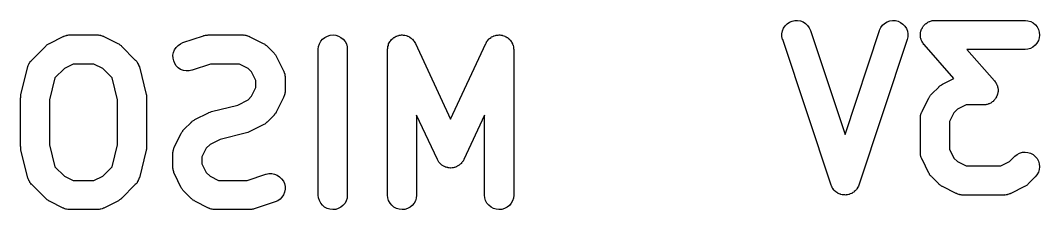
# Model space of a CAD drawing. Extents: x 100.5 to 168, y -113.9 to -51.5.
# Drawn here: x 139.17 to 142.674, y -52.201 to -51.551 of the extents above; entities that cross this region are included whole.
import ezdxf

# ---------------------------------------------------------------- set-up
doc = ezdxf.new("R2010")
doc.units = 0
doc.layers.add('BLACK', color=7, linetype='CONTINUOUS')

msp = doc.modelspace()

# ---------------------------------------------------------------- linework, layer by layer
at = {"layer": 'BLACK', "linetype": 'CONTINUOUS'}
for p, q in [((141.79, -51.5874), (141.794, -51.5784)), ((141.794, -51.5784), (141.799, -51.5702)), ((141.799, -51.5702), (141.806, -51.5631)), ((141.806, -51.5631), (141.814, -51.5576)), ((141.814, -51.5576), (141.823, -51.5536)), ((141.823, -51.5536), (141.832, -51.5515)), ((141.832, -51.5515), (141.842, -51.5513)), ((141.842, -51.5513), (141.852, -51.553)), ((141.852, -51.553), (141.861, -51.5565)), ((141.861, -51.5565), (141.869, -51.5618)), ((141.869, -51.5618), (141.876, -51.5685)), ((141.876, -51.5685), (141.882, -51.5765)), ((141.882, -51.5765), (141.886, -51.5854)), ((142.124, -51.5847), (142.128, -51.5759)), ((142.128, -51.5759), (142.134, -51.568)), ((142.134, -51.568), (142.141, -51.5613)), ((142.141, -51.5613), (142.15, -51.5562)), ((142.15, -51.5562), (142.159, -51.5528)), ((142.159, -51.5528), (142.168, -51.5513)), ((142.168, -51.5513), (142.178, -51.5516)), ((142.178, -51.5516), (142.188, -51.5539)), ((142.188, -51.5539), (142.196, -51.5579)), ((142.196, -51.5579), (142.204, -51.5636)), ((142.204, -51.5636), (142.211, -51.5707)), ((142.211, -51.5707), (142.216, -51.579)), ((142.269, -51.5803), (142.27, -51.5786)), ((142.27, -51.5786), (142.271, -51.576)), ((142.271, -51.576), (142.273, -51.5732)), ((142.273, -51.5732), (142.274, -51.5719)), ((142.274, -51.5719), (142.275, -51.5704)), ((142.275, -51.5704), (142.277, -51.5681)), ((142.277, -51.5681), (142.279, -51.5657)), ((142.279, -51.5657), (142.28, -51.5646)), ((142.28, -51.5646), (142.282, -51.5633)), ((142.282, -51.5633), (142.284, -51.5615)), ((142.284, -51.5615), (142.287, -51.5595)), ((142.287, -51.5595), (142.288, -51.5587)), ((142.288, -51.5587), (142.29, -51.5577)), ((142.29, -51.5577), (142.292, -51.5564)), ((142.292, -51.5564), (142.295, -51.555)), ((142.295, -51.555), (142.297, -51.5545)), ((142.297, -51.5545), (142.299, -51.5537)), ((142.299, -51.5537), (142.302, -51.553)), ((142.302, -51.553), (142.305, -51.5521)), ((142.305, -51.5521), (142.306, -51.552)), ((142.306, -51.552), (142.308, -51.5516)), ((142.308, -51.5516), (142.311, -51.5515)), ((142.311, -51.5515), (142.314, -51.5512)), ((142.314, -51.5512), (142.624, -51.5512)), ((142.624, -51.5512), (142.625, -51.5512)), ((142.625, -51.5512), (142.634, -51.5523)), ((142.634, -51.5523), (142.644, -51.5552)), ((142.644, -51.5552), (142.652, -51.5599)), ((142.652, -51.5599), (142.66, -51.5662)), ((142.66, -51.5662), (142.666, -51.5738)), ((142.666, -51.5738), (142.67, -51.5825)), ((139.27, -51.6303), (139.317, -51.6065)), ((139.317, -51.6065), (139.318, -51.6062)), ((139.318, -51.6062), (139.319, -51.6057)), ((139.319, -51.6057), (139.32, -51.605)), ((139.32, -51.605), (139.324, -51.604)), ((139.324, -51.604), (139.327, -51.6028)), ((139.327, -51.6028), (139.328, -51.6026)), ((139.328, -51.6026), (139.33, -51.6021)), ((139.33, -51.6021), (139.333, -51.6018)), ((139.333, -51.6018), (139.337, -51.6013)), ((139.337, -51.6013), (139.338, -51.6013)), ((139.338, -51.6013), (139.34, -51.6012)), ((139.34, -51.6012), (139.435, -51.6012)), ((139.435, -51.6012), (139.437, -51.6014)), ((139.435, -51.6012), (139.435, -51.6012)), ((139.437, -51.6014), (139.438, -51.6013)), ((139.438, -51.6013), (139.442, -51.6019)), ((139.442, -51.6019), (139.445, -51.6023)), ((139.445, -51.6023), (139.447, -51.6027)), ((139.447, -51.6027), (139.448, -51.603)), ((139.448, -51.603), (139.451, -51.6042)), ((139.451, -51.6042), (139.454, -51.6052)), ((139.454, -51.6052), (139.456, -51.6059)), ((139.456, -51.6059), (139.457, -51.6065)), ((139.457, -51.6065), (139.505, -51.6303)), ((139.728, -51.6276), (139.8, -51.6038)), ((139.8, -51.6038), (139.801, -51.6035)), ((139.801, -51.6035), (139.803, -51.603)), ((139.803, -51.603), (139.806, -51.6021)), ((139.806, -51.6021), (139.808, -51.6019)), ((139.808, -51.6019), (139.81, -51.6015)), ((139.81, -51.6015), (139.813, -51.6015)), ((139.813, -51.6015), (139.816, -51.6012)), ((139.816, -51.6012), (139.935, -51.6012)), ((139.935, -51.6012), (139.937, -51.6014)), ((139.935, -51.6012), (139.935, -51.6012)), ((139.937, -51.6014), (139.938, -51.6013)), ((139.938, -51.6013), (139.942, -51.6019)), ((139.942, -51.6019), (139.945, -51.6023)), ((139.945, -51.6023), (139.947, -51.6027)), ((139.947, -51.6027), (139.948, -51.603)), ((139.948, -51.603), (139.951, -51.6042)), ((139.951, -51.6042), (139.954, -51.6052)), ((139.954, -51.6052), (139.956, -51.6059)), ((139.956, -51.6059), (139.957, -51.6065)), ((139.957, -51.6065), (140.005, -51.6303)), ((140.209, -51.6155), (140.217, -51.6094)), ((140.217, -51.6094), (140.226, -51.6048)), ((140.226, -51.6048), (140.235, -51.6021)), ((140.235, -51.6021), (140.245, -51.6012)), ((140.245, -51.6012), (140.254, -51.6022)), ((140.254, -51.6022), (140.264, -51.6051)), ((140.264, -51.6051), (140.272, -51.6097)), ((140.272, -51.6097), (140.28, -51.616)), ((140.447, -51.6155), (140.45, -51.6131)), ((140.45, -51.6131), (140.453, -51.6106)), ((140.453, -51.6106), (140.454, -51.6101)), ((140.454, -51.6101), (140.455, -51.6094)), ((140.455, -51.6094), (140.458, -51.6076)), ((140.458, -51.6076), (140.462, -51.6057)), ((140.462, -51.6057), (140.463, -51.6054)), ((140.463, -51.6054), (140.464, -51.6048)), ((140.464, -51.6048), (140.467, -51.6038)), ((140.467, -51.6038), (140.471, -51.6026)), ((140.471, -51.6026), (140.472, -51.6024)), ((140.472, -51.6024), (140.473, -51.6021)), ((140.473, -51.6021), (140.477, -51.6017)), ((140.477, -51.6017), (140.48, -51.6012)), ((140.48, -51.6012), (140.482, -51.6013)), ((140.482, -51.6013), (140.483, -51.6012)), ((140.483, -51.6012), (140.486, -51.6016)), ((140.486, -51.6016), (140.49, -51.6018)), ((140.49, -51.6018), (140.491, -51.6021)), ((140.491, -51.6021), (140.492, -51.6022)), ((140.492, -51.6022), (140.496, -51.6033)), ((140.496, -51.6033), (140.5, -51.6043)), ((140.5, -51.6043), (140.501, -51.6048)), ((140.501, -51.6048), (140.502, -51.6051)), ((140.502, -51.6051), (140.505, -51.6069)), ((140.505, -51.6069), (140.508, -51.6085)), ((140.508, -51.6085), (140.509, -51.6092)), ((140.509, -51.6092), (140.51, -51.6097)), ((140.51, -51.6097), (140.513, -51.6121)), ((140.513, -51.6121), (140.516, -51.6144)), ((140.782, -51.6139), (140.785, -51.6117)), ((140.782, -51.6148), (140.782, -51.6139)), ((140.785, -51.6117), (140.788, -51.6094)), ((140.788, -51.6094), (140.789, -51.6088)), ((140.789, -51.6088), (140.79, -51.6081)), ((140.79, -51.6081), (140.794, -51.6066)), ((140.794, -51.6066), (140.797, -51.6048)), ((140.797, -51.6048), (140.798, -51.6045)), ((140.798, -51.6045), (140.799, -51.604)), ((140.799, -51.604), (140.803, -51.6031)), ((140.803, -51.6031), (140.806, -51.6021)), ((140.806, -51.6021), (140.807, -51.602)), ((140.807, -51.602), (140.809, -51.6017)), ((140.809, -51.6017), (140.812, -51.6015)), ((140.812, -51.6015), (140.816, -51.6012)), ((140.816, -51.6012), (140.817, -51.6013)), ((140.817, -51.6013), (140.818, -51.6013)), ((140.818, -51.6013), (140.822, -51.6018)), ((140.822, -51.6018), (140.826, -51.6022)), ((140.826, -51.6022), (140.827, -51.6026)), ((140.827, -51.6026), (140.828, -51.6027)), ((140.828, -51.6027), (140.832, -51.604)), ((140.832, -51.604), (140.835, -51.6051)), ((140.835, -51.6051), (140.836, -51.6056)), ((140.836, -51.6056), (140.837, -51.606)), ((140.837, -51.606), (140.84, -51.608)), ((140.84, -51.608), (140.844, -51.6097)), ((140.844, -51.6097), (140.845, -51.6105)), ((140.845, -51.6105), (140.846, -51.6111)), ((140.846, -51.6111), (140.848, -51.6136)), ((140.848, -51.6136), (140.851, -51.616)), ((141.788, -51.597), (141.79, -51.5874)), ((141.788, -51.6068), (141.788, -51.597)), ((141.79, -51.6163), (141.788, -51.6068)), ((141.886, -51.5854), (142.005, -51.9431)), ((142.005, -51.9431), (142.124, -51.5854)), ((142.124, -51.5854), (142.124, -51.5847)), ((142.216, -51.579), (142.22, -51.5881)), ((142.221, -51.6075), (142.219, -51.617)), ((142.22, -51.5881), (142.221, -51.5977)), ((142.221, -51.5977), (142.221, -51.6075)), ((142.264, -51.5973), (142.265, -51.5942)), ((142.264, -51.5991), (142.264, -51.5973)), ((142.264, -51.6008), (142.264, -51.5991)), ((142.265, -51.604), (142.264, -51.6008)), ((142.265, -51.5911), (142.266, -51.5895)), ((142.265, -51.5942), (142.265, -51.5911)), ((142.265, -51.6071), (142.265, -51.604)), ((142.265, -51.6088), (142.265, -51.6071)), ((142.265, -51.6106), (142.265, -51.6088)), ((142.266, -51.6136), (142.265, -51.6106)), ((142.266, -51.5877), (142.267, -51.5848)), ((142.266, -51.5895), (142.266, -51.5877)), ((142.267, -51.6166), (142.266, -51.6136)), ((142.267, -51.5848), (142.268, -51.5818)), ((142.268, -51.5818), (142.269, -51.5803)), ((142.67, -51.5825), (142.673, -51.5918)), ((142.673, -51.6112), (142.67, -51.6206)), ((142.673, -51.5918), (142.674, -51.6015)), ((142.674, -51.6015), (142.673, -51.6112)), ((139.209, -51.6873), (139.257, -51.6396)), ((139.257, -51.6392), (139.259, -51.6374)), ((139.257, -51.6396), (139.257, -51.6392)), ((139.259, -51.6374), (139.261, -51.6355)), ((139.261, -51.6355), (139.263, -51.6344)), ((139.263, -51.6344), (139.265, -51.6331)), ((139.265, -51.6331), (139.267, -51.6318)), ((139.267, -51.6318), (139.27, -51.6303)), ((139.505, -51.6303), (139.505, -51.6306)), ((139.505, -51.6306), (139.508, -51.6321)), ((139.508, -51.6321), (139.51, -51.6334)), ((139.51, -51.6334), (139.512, -51.6348)), ((139.512, -51.6348), (139.514, -51.6359)), ((139.514, -51.6359), (139.516, -51.6379)), ((139.516, -51.6379), (139.518, -51.6396)), ((139.518, -51.6396), (139.565, -51.6873)), ((139.7, -51.6525), (139.705, -51.6442)), ((139.705, -51.6442), (139.712, -51.6372)), ((139.712, -51.6372), (139.72, -51.6315)), ((139.72, -51.6315), (139.728, -51.6276)), ((140.005, -51.6303), (140.005, -51.6306)), ((140.005, -51.6306), (140.008, -51.6321)), ((140.008, -51.6321), (140.01, -51.6334)), ((140.01, -51.6334), (140.012, -51.6348)), ((140.012, -51.6348), (140.014, -51.6359)), ((140.014, -51.6359), (140.016, -51.6379)), ((140.016, -51.6379), (140.018, -51.6396)), ((140.018, -51.6396), (140.042, -51.6635)), ((140.194, -51.6505), (140.195, -51.6408)), ((140.195, -51.6408), (140.198, -51.6315)), ((140.198, -51.6315), (140.203, -51.6229)), ((140.203, -51.6229), (140.209, -51.6155)), ((140.28, -51.616), (140.286, -51.6235)), ((140.286, -51.6235), (140.291, -51.6321)), ((140.291, -51.6321), (140.293, -51.6415)), ((140.293, -51.6415), (140.294, -51.6512)), ((140.432, -51.6505), (140.433, -51.6468)), ((140.433, -51.6408), (140.435, -51.6372)), ((140.433, -51.6419), (140.433, -51.6408)), ((140.433, -51.643), (140.433, -51.6419)), ((140.433, -51.6468), (140.433, -51.643)), ((140.435, -51.6372), (140.436, -51.6336)), ((140.436, -51.6315), (140.438, -51.6282)), ((140.436, -51.6326), (140.436, -51.6315)), ((140.436, -51.6336), (140.436, -51.6326)), ((140.438, -51.6282), (140.44, -51.6249)), ((140.44, -51.6249), (140.441, -51.6239)), ((140.441, -51.6229), (140.444, -51.6201)), ((140.441, -51.6239), (140.441, -51.6229)), ((140.444, -51.6201), (140.446, -51.6171)), ((140.446, -51.6171), (140.447, -51.6163)), ((140.447, -51.6163), (140.447, -51.6155)), ((140.516, -51.6144), (140.517, -51.6152)), ((140.517, -51.6152), (140.518, -51.616)), ((140.518, -51.616), (140.52, -51.6189)), ((140.52, -51.6189), (140.523, -51.6216)), ((140.523, -51.6216), (140.523, -51.6226)), ((140.523, -51.6226), (140.524, -51.6235)), ((140.524, -51.6235), (140.526, -51.6268)), ((140.526, -51.6268), (140.528, -51.63)), ((140.528, -51.63), (140.649, -51.8901)), ((140.649, -51.8901), (140.77, -51.63)), ((140.77, -51.63), (140.771, -51.6294)), ((140.771, -51.6294), (140.773, -51.6262)), ((140.773, -51.6262), (140.774, -51.6229)), ((140.774, -51.6229), (140.775, -51.6221)), ((140.775, -51.6221), (140.776, -51.6211)), ((140.776, -51.6211), (140.778, -51.6183)), ((140.778, -51.6183), (140.781, -51.6155)), ((140.781, -51.6155), (140.782, -51.6148)), ((140.851, -51.616), (140.852, -51.6168)), ((140.852, -51.6168), (140.853, -51.6176)), ((140.853, -51.6176), (140.855, -51.6206)), ((140.855, -51.6206), (140.857, -51.6235)), ((140.857, -51.6235), (140.858, -51.6245)), ((140.858, -51.6245), (140.859, -51.6255)), ((140.859, -51.6255), (140.86, -51.6288)), ((140.86, -51.6288), (140.862, -51.6321)), ((140.862, -51.6321), (140.862, -51.6332)), ((140.862, -51.6332), (140.863, -51.6343)), ((140.863, -51.6343), (140.864, -51.6379)), ((140.864, -51.6379), (140.865, -51.6415)), ((140.865, -51.6415), (140.865, -51.6426)), ((140.865, -51.6426), (140.865, -51.6437)), ((140.865, -51.6437), (140.865, -51.6475)), ((140.865, -51.6475), (140.866, -51.6512)), ((141.791, -51.617), (141.79, -51.6163)), ((141.957, -52.117), (141.791, -51.617)), ((142.219, -51.617), (142.052, -52.117)), ((142.267, -51.6182), (142.267, -51.6166)), ((142.268, -51.6199), (142.267, -51.6182)), ((142.269, -51.6227), (142.268, -51.6199)), ((142.271, -51.6256), (142.269, -51.6227)), ((142.272, -51.627), (142.271, -51.6256)), ((142.272, -51.6286), (142.272, -51.627)), ((142.274, -51.631), (142.272, -51.6286)), ((142.276, -51.6336), (142.274, -51.631)), ((142.277, -51.6341), (142.276, -51.6336)), ((142.379, -51.751), (142.277, -51.6341)), ((142.643, -51.6474), (142.634, -51.6502)), ((142.651, -51.6428), (142.643, -51.6474)), ((142.659, -51.6367), (142.651, -51.6428)), ((142.665, -51.6291), (142.659, -51.6367)), ((142.67, -51.6206), (142.665, -51.6291)), ((139.694, -51.6712), (139.696, -51.6616)), ((139.695, -51.681), (139.694, -51.6712)), ((139.697, -51.6905), (139.695, -51.681)), ((139.696, -51.6616), (139.7, -51.6525)), ((140.042, -51.6635), (140.042, -51.6639)), ((140.042, -51.6639), (140.044, -51.6661)), ((140.044, -51.6661), (140.046, -51.6682)), ((140.046, -51.6682), (140.047, -51.67)), ((140.047, -51.67), (140.048, -51.6716)), ((140.048, -51.6716), (140.049, -51.6741)), ((140.049, -51.6741), (140.051, -51.6764)), ((140.051, -51.6764), (140.075, -51.7241)), ((140.194, -51.6512), (140.194, -51.6505)), ((140.194, -52.1512), (140.194, -51.6512)), ((140.294, -51.6512), (140.294, -52.1512)), ((140.432, -51.6512), (140.432, -51.6505)), ((140.432, -52.1512), (140.432, -51.6512)), ((140.866, -51.6512), (140.866, -52.1512)), ((142.624, -51.6512), (142.424, -51.6512)), ((142.424, -51.6512), (142.519, -51.7587)), ((142.634, -51.6502), (142.624, -51.6512)), ((139.172, -51.8057), (139.196, -51.7105)), ((139.196, -51.7098), (139.197, -51.7067)), ((139.196, -51.7105), (139.196, -51.7098)), ((139.197, -51.7067), (139.198, -51.7034)), ((139.198, -51.7034), (139.199, -51.7021)), ((139.199, -51.7007), (139.201, -51.6978)), ((139.199, -51.7021), (139.199, -51.7007)), ((139.201, -51.6978), (139.203, -51.6948)), ((139.203, -51.6948), (139.204, -51.6936)), ((139.204, -51.6924), (139.207, -51.6899)), ((139.204, -51.6936), (139.204, -51.6924)), ((139.207, -51.6899), (139.209, -51.6873)), ((139.322, -51.7161), (139.289, -51.7482)), ((139.351, -51.7012), (139.322, -51.7161)), ((139.423, -51.7012), (139.351, -51.7012)), ((139.453, -51.7161), (139.423, -51.7012)), ((139.485, -51.7482), (139.453, -51.7161)), ((139.565, -51.6873), (139.566, -51.6878)), ((139.566, -51.6878), (139.568, -51.6904)), ((139.568, -51.6904), (139.57, -51.6929)), ((139.57, -51.6929), (139.571, -51.6942)), ((139.571, -51.6942), (139.572, -51.6954)), ((139.572, -51.6954), (139.573, -51.6984)), ((139.573, -51.6984), (139.575, -51.7013)), ((139.575, -51.7013), (139.576, -51.7027)), ((139.576, -51.7027), (139.576, -51.704)), ((139.576, -51.704), (139.577, -51.7073)), ((139.577, -51.7073), (139.579, -51.7105)), ((139.579, -51.7105), (139.602, -51.8057)), ((139.701, -51.6994), (139.697, -51.6905)), ((139.706, -51.7074), (139.701, -51.6994)), ((139.713, -51.7142), (139.706, -51.7074)), ((139.721, -51.7195), (139.713, -51.7142)), ((139.824, -51.7012), (139.76, -51.7224)), ((139.923, -51.7012), (139.824, -51.7012)), ((139.953, -51.7161), (139.923, -51.7012)), ((139.965, -51.7284), (139.953, -51.7161)), ((139.289, -51.7482), (139.27, -51.824)), ((139.504, -51.824), (139.485, -51.7482)), ((139.731, -51.7231), (139.721, -51.7195)), ((139.74, -51.7248), (139.731, -51.7231)), ((139.75, -51.7247), (139.74, -51.7248)), ((139.759, -51.7226), (139.75, -51.7247)), ((139.76, -51.7224), (139.759, -51.7226)), ((139.98, -51.7582), (139.965, -51.7284)), ((140.075, -51.7241), (140.075, -51.7247)), ((140.075, -51.7247), (140.076, -51.7261)), ((140.076, -51.7261), (140.076, -51.7274)), ((140.076, -51.7274), (140.077, -51.7306)), ((140.077, -51.7306), (140.078, -51.7339)), ((140.078, -51.7339), (140.079, -51.7353)), ((140.079, -51.7353), (140.079, -51.7367)), ((140.079, -51.7367), (140.079, -51.7401)), ((140.079, -51.7401), (140.08, -51.7435)), ((140.08, -51.7435), (140.08, -51.745)), ((140.08, -51.745), (140.08, -51.7464)), ((140.08, -51.7464), (140.08, -51.794)), ((142.34, -51.7708), (142.379, -51.751)), ((139.965, -51.812), (139.98, -51.7822)), ((139.98, -51.7822), (139.98, -51.7582)), ((142.303, -51.8039), (142.327, -51.7801)), ((142.327, -51.7796), (142.329, -51.7779)), ((142.327, -51.7801), (142.327, -51.7796)), ((142.329, -51.7779), (142.331, -51.7759)), ((142.331, -51.7759), (142.333, -51.7748)), ((142.333, -51.7748), (142.335, -51.7735)), ((142.335, -51.7735), (142.337, -51.7722)), ((142.337, -51.7722), (142.34, -51.7708)), ((142.519, -51.7587), (142.519, -51.7593)), ((142.519, -51.7593), (142.521, -51.7618)), ((142.521, -51.7618), (142.523, -51.7643)), ((142.523, -51.7643), (142.524, -51.7658)), ((142.524, -51.7658), (142.525, -51.7673)), ((142.525, -51.7673), (142.526, -51.7702)), ((142.526, -51.7702), (142.527, -51.7729)), ((142.527, -51.7729), (142.528, -51.7746)), ((142.528, -51.7746), (142.529, -51.7762)), ((142.529, -51.7762), (142.529, -51.7793)), ((142.529, -51.7793), (142.53, -51.7823)), ((142.53, -51.7823), (142.53, -51.784)), ((142.53, -51.784), (142.531, -51.7858)), ((142.531, -51.7858), (142.531, -51.7889)), ((142.531, -51.7889), (142.531, -51.792)), ((139.17, -51.8172), (139.171, -51.8163)), ((139.17, -51.8179), (139.17, -51.8172)), ((139.17, -51.9845), (139.17, -51.8179)), ((139.171, -51.8114), (139.172, -51.8075)), ((139.171, -51.8154), (139.171, -51.8114)), ((139.171, -51.8163), (139.171, -51.8154)), ((139.172, -51.8066), (139.172, -51.8057)), ((139.172, -51.8075), (139.172, -51.8066)), ((139.27, -51.824), (139.27, -51.9784)), ((139.504, -51.9784), (139.504, -51.824)), ((139.602, -51.8057), (139.602, -51.8064)), ((139.602, -51.8064), (139.603, -51.8073)), ((139.603, -51.8073), (139.603, -51.8081)), ((139.603, -51.8081), (139.603, -51.8121)), ((139.603, -51.8121), (139.604, -51.8161)), ((139.604, -51.8161), (139.604, -51.817)), ((139.604, -51.817), (139.604, -51.8179)), ((139.604, -51.8179), (139.604, -51.9845)), ((139.953, -51.8244), (139.965, -51.812)), ((140.075, -51.8164), (140.051, -51.864)), ((140.076, -51.8137), (140.075, -51.815)), ((140.075, -51.815), (140.075, -51.8164)), ((140.077, -51.8105), (140.076, -51.8137)), ((140.078, -51.8073), (140.077, -51.8105)), ((140.079, -51.8044), (140.078, -51.8058)), ((140.078, -51.8058), (140.078, -51.8073)), ((140.08, -51.7977), (140.079, -51.8011)), ((140.079, -51.8011), (140.079, -51.8044)), ((140.08, -51.794), (140.08, -51.7947)), ((140.08, -51.7947), (140.08, -51.7962)), ((140.08, -51.7962), (140.08, -51.7977)), ((142.27, -51.8645), (142.293, -51.8169)), ((142.293, -51.8169), (142.294, -51.8163)), ((142.294, -51.8163), (142.295, -51.814)), ((142.295, -51.814), (142.297, -51.8115)), ((142.297, -51.8115), (142.298, -51.8099)), ((142.298, -51.8099), (142.299, -51.8081)), ((142.299, -51.8081), (142.301, -51.8061)), ((142.301, -51.8061), (142.303, -51.8039)), ((142.52, -51.8225), (142.518, -51.8247)), ((142.521, -51.821), (142.52, -51.8225)), ((142.522, -51.8196), (142.521, -51.821)), ((142.524, -51.8169), (142.522, -51.8196)), ((142.526, -51.8142), (142.524, -51.8169)), ((142.527, -51.811), (142.526, -51.8126)), ((142.526, -51.8126), (142.526, -51.8142)), ((142.528, -51.808), (142.527, -51.811)), ((142.529, -51.8051), (142.528, -51.808)), ((142.53, -51.8017), (142.529, -51.8034)), ((142.529, -51.8034), (142.529, -51.8051)), ((142.531, -51.7955), (142.53, -51.7986)), ((142.53, -51.7986), (142.53, -51.8017)), ((142.531, -51.792), (142.531, -51.7938)), ((142.531, -51.7938), (142.531, -51.7955)), ((139.827, -51.8646), (139.917, -51.8421)), ((139.917, -51.8421), (139.953, -51.8244)), ((142.392, -51.8566), (142.379, -51.8689)), ((142.421, -51.8417), (142.392, -51.8566)), ((142.481, -51.8417), (142.421, -51.8417)), ((142.484, -51.8414), (142.481, -51.8417)), ((142.487, -51.8413), (142.484, -51.8414)), ((142.489, -51.8409), (142.487, -51.8413)), ((142.491, -51.8407), (142.489, -51.8409)), ((142.494, -51.8398), (142.491, -51.8407)), ((142.497, -51.8391), (142.494, -51.8398)), ((142.498, -51.8384), (142.497, -51.8391)), ((142.5, -51.8379), (142.498, -51.8384)), ((142.503, -51.8364), (142.5, -51.8379)), ((142.506, -51.8351), (142.503, -51.8364)), ((142.507, -51.8341), (142.506, -51.8351)), ((142.509, -51.8333), (142.507, -51.8341)), ((142.511, -51.8313), (142.509, -51.8333)), ((142.514, -51.8295), (142.511, -51.8313)), ((142.515, -51.8283), (142.514, -51.8295)), ((142.516, -51.8271), (142.515, -51.8283)), ((142.518, -51.8247), (142.516, -51.8271)), ((139.765, -51.895), (139.767, -51.8937)), ((139.767, -51.8937), (139.77, -51.8922)), ((139.77, -51.8922), (139.817, -51.8684)), ((139.817, -51.8684), (139.818, -51.8681)), ((139.818, -51.8679), (139.823, -51.8663)), ((139.818, -51.868), (139.818, -51.8679)), ((139.818, -51.8681), (139.818, -51.868)), ((139.823, -51.8663), (139.827, -51.8647)), ((139.827, -51.8647), (139.827, -51.8646)), ((139.827, -51.8647), (139.827, -51.8647)), ((140.042, -51.877), (140.018, -51.9008)), ((140.043, -51.8748), (140.042, -51.877)), ((140.045, -51.8728), (140.043, -51.8748)), ((140.046, -51.8711), (140.045, -51.8728)), ((140.048, -51.8695), (140.046, -51.8711)), ((140.049, -51.867), (140.048, -51.8695)), ((140.051, -51.8646), (140.049, -51.867)), ((140.051, -51.864), (140.051, -51.8646)), ((140.604, -52.0295), (140.532, -51.8766)), ((140.532, -51.8766), (140.532, -52.1512)), ((140.766, -51.8766), (140.694, -52.0295)), ((140.766, -52.1512), (140.766, -51.8766)), ((142.264, -51.8833), (142.265, -51.8799)), ((142.264, -51.8847), (142.264, -51.8833)), ((142.264, -51.8862), (142.264, -51.8847)), ((142.264, -51.8869), (142.264, -51.8862)), ((142.264, -52.006), (142.264, -51.8869)), ((142.265, -51.8765), (142.266, -51.8751)), ((142.265, -51.8799), (142.265, -51.8765)), ((142.266, -51.8737), (142.267, -51.8705)), ((142.266, -51.8751), (142.266, -51.8737)), ((142.267, -51.8705), (142.268, -51.8672)), ((142.268, -51.8672), (142.269, -51.8659)), ((142.269, -51.8659), (142.27, -51.8645)), ((142.379, -51.8689), (142.364, -51.8987)), ((139.729, -51.9295), (139.731, -51.9275)), ((139.731, -51.9275), (139.733, -51.9254)), ((139.733, -51.9254), (139.757, -51.9015)), ((139.757, -51.9011), (139.759, -51.8993)), ((139.757, -51.9015), (139.757, -51.9011)), ((139.759, -51.8993), (139.761, -51.8974)), ((139.761, -51.8974), (139.763, -51.8963)), ((139.763, -51.8963), (139.765, -51.895)), ((140.005, -51.9102), (139.957, -51.934)), ((140.007, -51.9087), (140.005, -51.9102)), ((140.01, -51.9074), (140.007, -51.9087)), ((140.011, -51.9061), (140.01, -51.9074)), ((140.013, -51.905), (140.011, -51.9061)), ((140.015, -51.9031), (140.013, -51.905)), ((140.017, -51.9013), (140.015, -51.9031)), ((140.018, -51.9008), (140.017, -51.9013)), ((142.364, -51.8987), (142.364, -51.9941)), ((139.7, -51.986), (139.723, -51.9384)), ((139.723, -51.9384), (139.724, -51.9377)), ((139.724, -51.9377), (139.725, -51.9354)), ((139.725, -51.9354), (139.727, -51.9329)), ((139.727, -51.9329), (139.728, -51.9313)), ((139.728, -51.9313), (139.729, -51.9295)), ((139.857, -51.9603), (139.822, -51.978)), ((139.947, -51.9378), (139.857, -51.9603)), ((139.952, -51.9361), (139.947, -51.9377)), ((139.947, -51.9377), (139.947, -51.9377)), ((139.947, -51.9377), (139.947, -51.9378)), ((139.956, -51.9345), (139.952, -51.9361)), ((139.957, -51.934), (139.956, -51.9343)), ((139.956, -51.9343), (139.956, -51.9344)), ((139.956, -51.9344), (139.956, -51.9345)), ((139.171, -51.9854), (139.17, -51.9845)), ((139.171, -51.9863), (139.171, -51.9854)), ((139.171, -51.9902), (139.171, -51.9863)), ((139.171, -51.9942), (139.171, -51.9902)), ((139.172, -51.9951), (139.171, -51.9942)), ((139.172, -51.996), (139.172, -51.9951)), ((139.172, -51.9966), (139.172, -51.996)), ((139.196, -52.0919), (139.172, -51.9966)), ((139.27, -51.9784), (139.289, -52.0542)), ((139.485, -52.0542), (139.504, -51.9784)), ((139.602, -51.9966), (139.579, -52.0919)), ((139.603, -51.9949), (139.602, -51.9958)), ((139.602, -51.9958), (139.602, -51.9966)), ((139.604, -51.987), (139.603, -51.991)), ((139.603, -51.991), (139.603, -51.9949)), ((139.604, -51.9845), (139.604, -51.9852)), ((139.604, -51.9852), (139.604, -51.9861)), ((139.604, -51.9861), (139.604, -51.987)), ((139.695, -51.9979), (139.696, -51.9965)), ((139.695, -52.0013), (139.695, -51.9979)), ((139.696, -51.9951), (139.697, -51.9919)), ((139.696, -51.9965), (139.696, -51.9951)), ((139.697, -51.9919), (139.698, -51.9886)), ((139.698, -51.9886), (139.699, -51.9873)), ((139.699, -51.9873), (139.7, -51.986)), ((139.809, -51.9903), (139.794, -52.0201)), ((139.822, -51.978), (139.809, -51.9903)), ((142.364, -51.9941), (142.379, -52.024)), ((139.694, -52.0047), (139.695, -52.0013)), ((139.694, -52.0062), (139.694, -52.0047)), ((139.694, -52.0076), (139.694, -52.0062)), ((139.694, -52.0083), (139.694, -52.0076)), ((139.694, -52.056), (139.694, -52.0083)), ((139.794, -52.0201), (139.794, -52.0441)), ((140.605, -52.0317), (140.604, -52.0295)), ((140.606, -52.0341), (140.605, -52.0317)), ((140.608, -52.0359), (140.606, -52.0341)), ((140.693, -52.0323), (140.692, -52.0347)), ((140.694, -52.0301), (140.693, -52.0323)), ((140.694, -52.0295), (140.694, -52.0301)), ((142.264, -52.0074), (142.264, -52.006)), ((142.264, -52.0089), (142.264, -52.0074)), ((142.265, -52.0123), (142.264, -52.0089)), ((142.265, -52.0157), (142.265, -52.0123)), ((142.266, -52.0171), (142.265, -52.0157)), ((142.266, -52.0185), (142.266, -52.0171)), ((142.267, -52.0217), (142.266, -52.0185)), ((142.268, -52.025), (142.267, -52.0217)), ((142.269, -52.0263), (142.268, -52.025)), ((142.269, -52.0277), (142.269, -52.0263)), ((142.27, -52.0283), (142.269, -52.0277)), ((142.293, -52.0759), (142.27, -52.0283)), ((142.379, -52.024), (142.392, -52.0363)), ((142.57, -52.0363), (142.588, -52.0182)), ((142.588, -52.0182), (142.589, -52.0177)), ((142.589, -52.0177), (142.597, -52.0116)), ((142.597, -52.0116), (142.605, -52.0071)), ((142.605, -52.0071), (142.615, -52.0044)), ((142.615, -52.0044), (142.624, -52.0036)), ((142.624, -52.0036), (142.634, -52.0046)), ((142.634, -52.0046), (142.643, -52.0075)), ((142.643, -52.0075), (142.652, -52.0122)), ((142.652, -52.0122), (142.659, -52.0185)), ((142.659, -52.0185), (142.666, -52.026)), ((142.666, -52.026), (142.67, -52.0347)), ((139.289, -52.0542), (139.322, -52.0863)), ((139.453, -52.0863), (139.485, -52.0542)), ((139.694, -52.0574), (139.694, -52.056)), ((139.694, -52.0589), (139.694, -52.0574)), ((139.695, -52.0623), (139.694, -52.0589)), ((139.695, -52.0657), (139.695, -52.0623)), ((139.696, -52.0671), (139.695, -52.0657)), ((139.696, -52.0685), (139.696, -52.0671)), ((139.697, -52.0717), (139.696, -52.0685)), ((139.794, -52.0441), (139.809, -52.074)), ((140.609, -52.0379), (140.608, -52.0359)), ((140.61, -52.0398), (140.609, -52.0379)), ((140.612, -52.0419), (140.61, -52.0398)), ((140.614, -52.0434), (140.612, -52.0419)), ((140.615, -52.0451), (140.614, -52.0434)), ((140.617, -52.0467), (140.615, -52.0451)), ((140.619, -52.0485), (140.617, -52.0467)), ((140.621, -52.0496), (140.619, -52.0485)), ((140.623, -52.051), (140.621, -52.0496)), ((140.625, -52.0522), (140.623, -52.051)), ((140.628, -52.0535), (140.625, -52.0522)), ((140.63, -52.0543), (140.628, -52.0535)), ((140.632, -52.0553), (140.63, -52.0543)), ((140.634, -52.0559), (140.632, -52.0553)), ((140.637, -52.0568), (140.634, -52.0559)), ((140.639, -52.0571), (140.637, -52.0568)), ((140.641, -52.0577), (140.639, -52.0571)), ((140.644, -52.0579), (140.641, -52.0577)), ((140.646, -52.0583), (140.644, -52.0579)), ((140.649, -52.0582), (140.646, -52.0583)), ((140.651, -52.0583), (140.649, -52.0582)), ((140.654, -52.0579), (140.651, -52.0583)), ((140.656, -52.0578), (140.654, -52.0579)), ((140.658, -52.0573), (140.656, -52.0578)), ((140.661, -52.057), (140.658, -52.0573)), ((140.663, -52.0561), (140.661, -52.057)), ((140.666, -52.0555), (140.663, -52.0561)), ((140.668, -52.0545), (140.666, -52.0555)), ((140.67, -52.0538), (140.668, -52.0545)), ((140.672, -52.0525), (140.67, -52.0538)), ((140.674, -52.0514), (140.672, -52.0525)), ((140.676, -52.05), (140.674, -52.0514)), ((140.678, -52.0489), (140.676, -52.05)), ((140.68, -52.0472), (140.678, -52.0489)), ((140.682, -52.0456), (140.68, -52.0472)), ((140.684, -52.0439), (140.682, -52.0456)), ((140.686, -52.0424), (140.684, -52.0439)), ((140.687, -52.0404), (140.686, -52.0424)), ((140.689, -52.0384), (140.687, -52.0404)), ((140.69, -52.0365), (140.689, -52.0384)), ((140.692, -52.0347), (140.69, -52.0365)), ((142.392, -52.0363), (142.421, -52.0512)), ((142.421, -52.0512), (142.541, -52.0512)), ((142.541, -52.0512), (142.57, -52.0363)), ((142.67, -52.0347), (142.673, -52.044)), ((142.673, -52.0635), (142.67, -52.0728)), ((142.673, -52.044), (142.674, -52.0537)), ((142.674, -52.0537), (142.673, -52.0635)), ((139.197, -52.0951), (139.196, -52.0919)), ((139.198, -52.0983), (139.197, -52.0951)), ((139.199, -52.0997), (139.198, -52.0983)), ((139.199, -52.1011), (139.199, -52.0997)), ((139.201, -52.104), (139.199, -52.1011)), ((139.202, -52.107), (139.201, -52.104)), ((139.322, -52.0863), (139.351, -52.1012)), ((139.351, -52.1012), (139.423, -52.1012)), ((139.423, -52.1012), (139.453, -52.0863)), ((139.575, -52.1017), (139.573, -52.1046)), ((139.576, -52.099), (139.575, -52.1003)), ((139.575, -52.1003), (139.575, -52.1017)), ((139.577, -52.0957), (139.576, -52.099)), ((139.578, -52.0926), (139.577, -52.0957)), ((139.579, -52.0919), (139.578, -52.0926)), ((139.698, -52.075), (139.697, -52.0717)), ((139.699, -52.0763), (139.698, -52.075)), ((139.699, -52.0777), (139.699, -52.0763)), ((139.7, -52.0783), (139.699, -52.0777)), ((139.723, -52.1259), (139.7, -52.0783)), ((139.809, -52.074), (139.822, -52.0863)), ((139.822, -52.0863), (139.851, -52.1012)), ((139.851, -52.1012), (139.95, -52.1012)), ((139.95, -52.1012), (140.014, -52.0799)), ((140.014, -52.0799), (140.015, -52.0797)), ((140.015, -52.0797), (140.024, -52.0777)), ((140.024, -52.0777), (140.034, -52.0776)), ((140.034, -52.0776), (140.044, -52.0793)), ((140.044, -52.0793), (140.053, -52.0829)), ((140.053, -52.0829), (140.061, -52.0882)), ((140.061, -52.0882), (140.068, -52.095)), ((140.068, -52.095), (140.074, -52.103)), ((140.074, -52.103), (140.078, -52.1119)), ((142.295, -52.0783), (142.293, -52.0759)), ((142.296, -52.0808), (142.295, -52.0783)), ((142.297, -52.0824), (142.296, -52.0808)), ((142.299, -52.0842), (142.297, -52.0824)), ((142.301, -52.0862), (142.299, -52.0842)), ((142.302, -52.0884), (142.301, -52.0862)), ((142.303, -52.0889), (142.302, -52.0884)), ((142.327, -52.1127), (142.303, -52.0889)), ((142.659, -52.0889), (142.635, -52.1127)), ((142.665, -52.0814), (142.659, -52.0889)), ((142.67, -52.0728), (142.665, -52.0814)), ((139.203, -52.1082), (139.202, -52.107)), ((139.204, -52.1095), (139.203, -52.1082)), ((139.206, -52.112), (139.204, -52.1095)), ((139.208, -52.1146), (139.206, -52.112)), ((139.209, -52.1151), (139.208, -52.1146)), ((139.257, -52.1627), (139.209, -52.1151)), ((139.565, -52.1151), (139.518, -52.1627)), ((139.568, -52.1125), (139.565, -52.1151)), ((139.57, -52.11), (139.568, -52.1125)), ((139.571, -52.1087), (139.57, -52.11)), ((139.572, -52.1076), (139.571, -52.1087)), ((139.573, -52.1046), (139.572, -52.1076)), ((139.725, -52.1283), (139.723, -52.1259)), ((139.726, -52.1308), (139.725, -52.1283)), ((139.727, -52.1324), (139.726, -52.1308)), ((139.729, -52.1342), (139.727, -52.1324)), ((139.731, -52.1362), (139.729, -52.1342)), ((139.732, -52.1384), (139.731, -52.1362)), ((139.733, -52.1389), (139.732, -52.1384)), ((139.757, -52.1627), (139.733, -52.1389)), ((140.078, -52.1119), (140.08, -52.1214)), ((140.08, -52.1312), (140.078, -52.1408)), ((140.08, -52.1214), (140.08, -52.1312)), ((141.959, -52.1201), (141.957, -52.117)), ((141.96, -52.1234), (141.959, -52.1201)), ((141.961, -52.1246), (141.96, -52.1234)), ((141.961, -52.1259), (141.961, -52.1246)), ((141.963, -52.1287), (141.961, -52.1259)), ((141.965, -52.1317), (141.963, -52.1287)), ((141.966, -52.1327), (141.965, -52.1317)), ((141.967, -52.1339), (141.966, -52.1327)), ((141.969, -52.1363), (141.967, -52.1339)), ((141.972, -52.1388), (141.969, -52.1363)), ((141.973, -52.1396), (141.972, -52.1388)), ((142.037, -52.1392), (142.036, -52.1401)), ((142.04, -52.1368), (142.037, -52.1392)), ((142.042, -52.1344), (142.04, -52.1368)), ((142.043, -52.1332), (142.042, -52.1344)), ((142.044, -52.1322), (142.043, -52.1332)), ((142.046, -52.1293), (142.044, -52.1322)), ((142.048, -52.1265), (142.046, -52.1293)), ((142.049, -52.124), (142.048, -52.1252)), ((142.048, -52.1252), (142.048, -52.1265)), ((142.051, -52.1208), (142.049, -52.124)), ((142.052, -52.1177), (142.051, -52.1208)), ((142.052, -52.117), (142.052, -52.1177)), ((142.329, -52.1145), (142.327, -52.1127)), ((142.331, -52.1165), (142.329, -52.1145)), ((142.332, -52.1176), (142.331, -52.1165)), ((142.334, -52.1189), (142.332, -52.1176)), ((142.337, -52.1203), (142.334, -52.1189)), ((142.339, -52.1218), (142.337, -52.1203)), ((142.34, -52.1221), (142.339, -52.1218)), ((142.387, -52.1459), (142.34, -52.1221)), ((142.622, -52.1221), (142.575, -52.1459)), ((142.625, -52.1206), (142.622, -52.1221)), ((142.627, -52.1193), (142.625, -52.1206)), ((142.629, -52.118), (142.627, -52.1193)), ((142.631, -52.1169), (142.629, -52.118)), ((142.633, -52.115), (142.631, -52.1169)), ((142.635, -52.1132), (142.633, -52.115)), ((142.635, -52.1127), (142.635, -52.1132)), ((139.259, -52.1645), (139.257, -52.1627)), ((139.261, -52.1665), (139.259, -52.1645)), ((139.262, -52.1676), (139.261, -52.1665)), ((139.264, -52.1689), (139.262, -52.1676)), ((139.267, -52.1703), (139.264, -52.1689)), ((139.269, -52.1718), (139.267, -52.1703)), ((139.27, -52.1721), (139.269, -52.1718)), ((139.317, -52.1959), (139.27, -52.1721)), ((139.505, -52.1721), (139.457, -52.1959)), ((139.507, -52.1706), (139.505, -52.1721)), ((139.51, -52.1693), (139.507, -52.1706)), ((139.511, -52.168), (139.51, -52.1693)), ((139.513, -52.1669), (139.511, -52.168)), ((139.515, -52.165), (139.513, -52.1669)), ((139.517, -52.1632), (139.515, -52.165)), ((139.518, -52.1627), (139.517, -52.1632)), ((139.759, -52.1645), (139.757, -52.1627)), ((139.761, -52.1665), (139.759, -52.1645)), ((139.762, -52.1676), (139.761, -52.1665)), ((139.764, -52.1689), (139.762, -52.1676)), ((139.767, -52.1703), (139.764, -52.1689)), ((139.769, -52.1718), (139.767, -52.1703)), ((139.77, -52.1721), (139.769, -52.1718)), ((139.817, -52.1959), (139.77, -52.1721)), ((140.055, -52.1708), (140.046, -52.1748)), ((140.063, -52.1652), (140.055, -52.1708)), ((140.069, -52.1581), (140.063, -52.1652)), ((140.075, -52.1499), (140.069, -52.1581)), ((140.078, -52.1408), (140.075, -52.1499)), ((140.195, -52.1609), (140.194, -52.1512)), ((140.198, -52.1702), (140.195, -52.1609)), ((140.203, -52.1789), (140.198, -52.1702)), ((140.29, -52.1709), (140.286, -52.1794)), ((140.293, -52.1616), (140.29, -52.1709)), ((140.294, -52.1519), (140.293, -52.1616)), ((140.294, -52.1512), (140.294, -52.1519)), ((140.433, -52.1609), (140.432, -52.1512)), ((140.436, -52.1702), (140.433, -52.1609)), ((140.441, -52.1789), (140.436, -52.1702)), ((140.528, -52.1709), (140.524, -52.1794)), ((140.531, -52.1616), (140.528, -52.1709)), ((140.532, -52.1519), (140.531, -52.1616)), ((140.532, -52.1512), (140.532, -52.1519)), ((140.767, -52.1609), (140.766, -52.1512)), ((140.769, -52.1702), (140.767, -52.1609)), ((140.774, -52.1789), (140.769, -52.1702)), ((140.862, -52.1709), (140.857, -52.1794)), ((140.865, -52.1616), (140.862, -52.1709)), ((140.866, -52.1519), (140.865, -52.1616)), ((140.866, -52.1512), (140.866, -52.1519)), ((141.974, -52.1406), (141.973, -52.1396)), ((141.977, -52.1425), (141.974, -52.1406)), ((141.98, -52.1445), (141.977, -52.1425)), ((141.981, -52.1451), (141.98, -52.1445)), ((141.982, -52.1458), (141.981, -52.1451)), ((141.985, -52.1471), (141.982, -52.1458)), ((141.989, -52.1485), (141.985, -52.1471)), ((141.99, -52.1488), (141.989, -52.1485)), ((141.991, -52.1494), (141.99, -52.1488)), ((141.995, -52.15), (141.991, -52.1494)), ((141.998, -52.1507), (141.995, -52.15)), ((142, -52.1508), (141.998, -52.1507)), ((142.001, -52.151), (142, -52.1508)), ((142.004, -52.151), (142.001, -52.151)), ((142.008, -52.1511), (142.004, -52.151)), ((142.009, -52.1509), (142.008, -52.1511)), ((142.011, -52.1508), (142.009, -52.1509)), ((142.014, -52.1501), (142.011, -52.1508)), ((142.018, -52.1495), (142.014, -52.1501)), ((142.019, -52.149), (142.018, -52.1495)), ((142.02, -52.1487), (142.019, -52.149)), ((142.023, -52.1473), (142.02, -52.1487)), ((142.027, -52.1461), (142.023, -52.1473)), ((142.028, -52.1454), (142.027, -52.1461)), ((142.029, -52.1448), (142.028, -52.1454)), ((142.032, -52.1428), (142.029, -52.1448)), ((142.035, -52.141), (142.032, -52.1428)), ((142.036, -52.1401), (142.035, -52.141)), ((142.389, -52.1464), (142.387, -52.1459)), ((142.39, -52.1471), (142.389, -52.1464)), ((142.393, -52.1482), (142.39, -52.1471)), ((142.396, -52.1494), (142.393, -52.1482)), ((142.398, -52.1497), (142.396, -52.1494)), ((142.399, -52.1501), (142.398, -52.1497)), ((142.403, -52.1505), (142.399, -52.1501)), ((142.406, -52.1511), (142.403, -52.1505)), ((142.407, -52.151), (142.406, -52.1511)), ((142.409, -52.1512), (142.407, -52.151)), ((142.41, -52.1512), (142.409, -52.1512)), ((142.552, -52.1512), (142.41, -52.1512)), ((142.554, -52.151), (142.552, -52.1512)), ((142.555, -52.1511), (142.554, -52.151)), ((142.559, -52.1506), (142.555, -52.1511)), ((142.562, -52.1502), (142.559, -52.1506)), ((142.564, -52.1498), (142.562, -52.1502)), ((142.565, -52.1496), (142.564, -52.1498)), ((142.568, -52.1484), (142.565, -52.1496)), ((142.571, -52.1474), (142.568, -52.1484)), ((142.573, -52.1467), (142.571, -52.1474)), ((142.574, -52.1462), (142.573, -52.1467)), ((142.575, -52.1459), (142.574, -52.1462)), ((139.319, -52.1964), (139.317, -52.1959)), ((139.32, -52.1971), (139.319, -52.1964)), ((139.323, -52.1982), (139.32, -52.1971)), ((139.326, -52.1994), (139.323, -52.1982)), ((139.328, -52.1997), (139.326, -52.1994)), ((139.329, -52.2001), (139.328, -52.1997)), ((139.333, -52.2005), (139.329, -52.2001)), ((139.336, -52.2011), (139.333, -52.2005)), ((139.337, -52.201), (139.336, -52.2011)), ((139.339, -52.2012), (139.337, -52.201)), ((139.34, -52.2012), (139.339, -52.2012)), ((139.435, -52.2012), (139.34, -52.2012)), ((139.436, -52.201), (139.435, -52.2012)), ((139.438, -52.2011), (139.436, -52.201)), ((139.441, -52.2006), (139.438, -52.2011)), ((139.444, -52.2002), (139.441, -52.2006)), ((139.446, -52.1998), (139.444, -52.2002)), ((139.447, -52.1996), (139.446, -52.1998)), ((139.451, -52.1984), (139.447, -52.1996)), ((139.454, -52.1974), (139.451, -52.1984)), ((139.455, -52.1967), (139.454, -52.1974)), ((139.456, -52.1962), (139.455, -52.1967)), ((139.457, -52.1959), (139.456, -52.1962)), ((139.819, -52.1964), (139.817, -52.1959)), ((139.82, -52.1971), (139.819, -52.1964)), ((139.823, -52.1982), (139.82, -52.1971)), ((139.826, -52.1994), (139.823, -52.1982)), ((139.828, -52.1997), (139.826, -52.1994)), ((139.829, -52.2001), (139.828, -52.1997)), ((139.833, -52.2005), (139.829, -52.2001)), ((139.836, -52.2011), (139.833, -52.2005)), ((139.837, -52.201), (139.836, -52.2011)), ((139.839, -52.2012), (139.837, -52.201)), ((139.84, -52.2012), (139.839, -52.2012)), ((139.959, -52.2012), (139.84, -52.2012)), ((139.961, -52.2009), (139.959, -52.2012)), ((139.964, -52.2009), (139.961, -52.2009)), ((139.966, -52.2004), (139.964, -52.2009)), ((139.968, -52.2002), (139.966, -52.2004)), ((139.971, -52.1994), (139.968, -52.2002)), ((139.974, -52.1988), (139.971, -52.1994)), ((140.046, -52.1748), (139.974, -52.1986)), ((139.974, -52.1986), (139.974, -52.1988)), ((140.209, -52.1864), (140.203, -52.1789)), ((140.216, -52.1926), (140.209, -52.1864)), ((140.225, -52.1973), (140.216, -52.1926)), ((140.234, -52.2002), (140.225, -52.1973)), ((140.244, -52.2012), (140.234, -52.2002)), ((140.254, -52.2003), (140.244, -52.2012)), ((140.263, -52.1975), (140.254, -52.2003)), ((140.272, -52.193), (140.263, -52.1975)), ((140.279, -52.1869), (140.272, -52.193)), ((140.286, -52.1794), (140.279, -52.1869)), ((140.447, -52.1864), (140.441, -52.1789)), ((140.454, -52.1926), (140.447, -52.1864)), ((140.463, -52.1973), (140.454, -52.1926)), ((140.472, -52.2002), (140.463, -52.1973)), ((140.482, -52.2012), (140.472, -52.2002)), ((140.492, -52.2003), (140.482, -52.2012)), ((140.501, -52.1975), (140.492, -52.2003)), ((140.51, -52.193), (140.501, -52.1975)), ((140.517, -52.1869), (140.51, -52.193)), ((140.524, -52.1794), (140.517, -52.1869)), ((140.78, -52.1864), (140.774, -52.1789)), ((140.788, -52.1926), (140.78, -52.1864)), ((140.796, -52.1973), (140.788, -52.1926)), ((140.806, -52.2002), (140.796, -52.1973)), ((140.815, -52.2012), (140.806, -52.2002)), ((140.825, -52.2003), (140.815, -52.2012)), ((140.834, -52.1975), (140.825, -52.2003)), ((140.843, -52.193), (140.834, -52.1975)), ((140.851, -52.1869), (140.843, -52.193)), ((140.857, -52.1794), (140.851, -52.1869))]:
    msp.add_line(p, q, dxfattribs=at)

doc.saveas('drawing.dxf')
